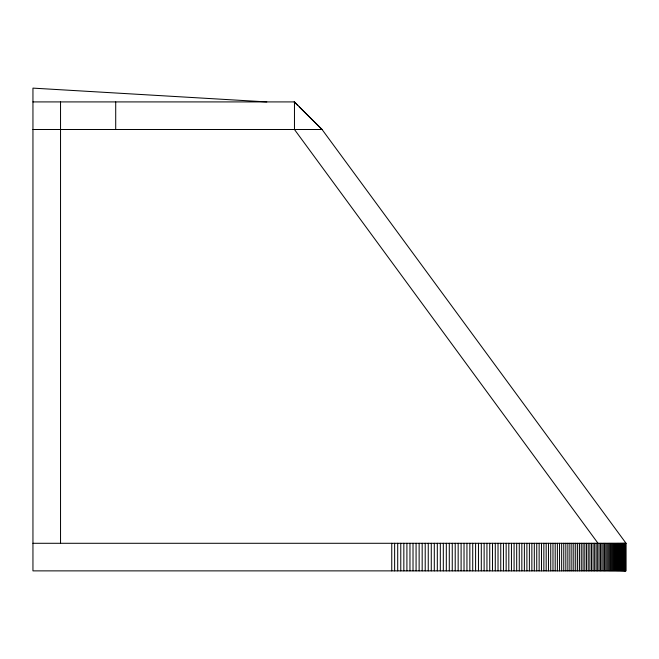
<?xml version="1.0" encoding="UTF-8"?>
<svg xmlns="http://www.w3.org/2000/svg" width="659" height="659" viewBox="0 0 659 659"><rect width="100%" height="100%" fill="white"/><g stroke="black" fill="none" stroke-linecap="round" stroke-linejoin="round"><path stroke-width="0.99" d="M32.95 101.914L294.466 101.914L322.053 129.502L626.05 543.288L626.05 570.875L32.95 570.875L32.95 88.125L266.796 101.914M32.95 129.502L322.053 129.502L299.161 106.865M32.95 543.288L626.05 543.288M294.161 101.914L297.736 105.448M598.018 543.288L294.466 129.502L294.466 101.914M625.539 543.288L625.539 570.875M625.325 543.288L625.325 570.875M625.07 543.288L625.07 570.875M624.765 543.288L624.765 570.875M624.427 543.288L624.427 570.875M624.048 543.288L624.048 570.875M623.62 543.288L623.62 570.875M623.167 543.288L623.167 570.875M622.664 543.288L622.664 570.875M622.121 543.288L622.121 570.875M621.544 543.288L621.544 570.875M620.926 543.288L620.926 570.875M620.267 543.288L620.267 570.875M619.575 543.288L619.575 570.875M618.834 543.288L618.834 570.875M618.06 543.288L618.06 570.875M617.244 543.288L617.244 570.875M616.396 543.288L616.396 570.875M615.506 543.288L615.506 570.875M614.575 543.288L614.575 570.875M613.603 543.288L613.603 570.875M612.598 543.288L612.598 570.875M611.56 543.288L611.56 570.875M610.473 543.288L610.473 570.875M609.361 543.288L609.361 570.875M608.199 543.288L608.199 570.875M607.005 543.288L607.005 570.875M605.778 543.288L605.778 570.875M604.509 543.288L604.509 570.875M603.207 543.288L603.207 570.875M601.873 543.288L601.873 570.875M600.497 543.288L600.497 570.875M599.08 543.288L599.08 570.875M597.639 543.288L597.639 570.875M596.156 543.288L596.156 570.875M594.632 543.288L594.632 570.875M593.084 543.288L593.084 570.875M591.494 543.288L591.494 570.875M589.879 543.288L589.879 570.875M588.223 543.288L588.223 570.875M586.535 543.288L586.535 570.875M584.813 543.288L584.813 570.875M583.058 543.288L583.058 570.875M581.271 543.288L581.271 570.875M579.45 543.288L579.45 570.875M577.597 543.288L577.597 570.875M575.711 543.288L575.711 570.875M573.791 543.288L573.791 570.875M571.847 543.288L571.847 570.875M569.87 543.288L569.87 570.875M567.86 543.288L567.86 570.875M565.826 543.288L565.826 570.875M563.758 543.288L563.758 570.875M561.657 543.288L561.657 570.875M559.532 543.288L559.532 570.875M557.374 543.288L557.374 570.875M555.191 543.288L555.191 570.875M552.975 543.288L552.975 570.875M550.735 543.288L550.735 570.875M548.469 543.288L548.469 570.875M546.171 543.288L546.171 570.875M543.856 543.288L543.856 570.875M541.509 543.288L541.509 570.875M539.136 543.288L539.136 570.875M536.739 543.288L536.739 570.875M534.309 543.288L534.309 570.875M531.862 543.288L531.862 570.875M529.391 543.288L529.391 570.875M526.895 543.288L526.895 570.875M524.383 543.288L524.383 570.875M521.837 543.288L521.837 570.875M519.276 543.288L519.276 570.875M516.689 543.288L516.689 570.875M514.086 543.288L514.086 570.875M511.458 543.288L511.458 570.875M508.806 543.288L508.806 570.875M506.145 543.288L506.145 570.875M503.451 543.288L503.451 570.875M500.749 543.288L500.749 570.875M498.023 543.288L498.023 570.875M495.28 543.288L495.28 570.875M492.512 543.288L492.512 570.875M489.736 543.288L489.736 570.875M486.943 543.288L486.943 570.875M484.126 543.288L484.126 570.875M481.301 543.288L481.301 570.875M478.459 543.288L478.459 570.875M475.6 543.288L475.6 570.875M472.725 543.288L472.725 570.875M469.842 543.288L469.842 570.875M466.943 543.288L466.943 570.875M464.027 543.288L464.027 570.875M461.102 543.288L461.102 570.875M458.162 543.288L458.162 570.875M455.212 543.288L455.212 570.875M452.255 543.288L452.255 570.875M449.29 543.288L449.29 570.875M446.308 543.288L446.308 570.875M443.318 543.288L443.318 570.875M440.319 543.288L440.319 570.875M437.312 543.288L437.312 570.875M434.297 543.288L434.297 570.875M431.274 543.288L431.274 570.875M428.251 543.288L428.251 570.875M425.212 543.288L425.212 570.875M422.172 543.288L422.172 570.875M419.132 543.288L419.132 570.875M416.076 543.288L416.076 570.875M413.02 543.288L413.02 570.875M409.964 543.288L409.964 570.875M406.908 543.288L406.908 570.875M403.843 543.288L403.843 570.875M400.771 543.288L400.771 570.875M397.707 543.288L397.707 570.875M394.634 543.288L394.634 570.875M391.751 543.288L391.751 570.875M115.712 101.914L115.712 129.502M60.537 101.914L60.537 543.288"/></g></svg>
